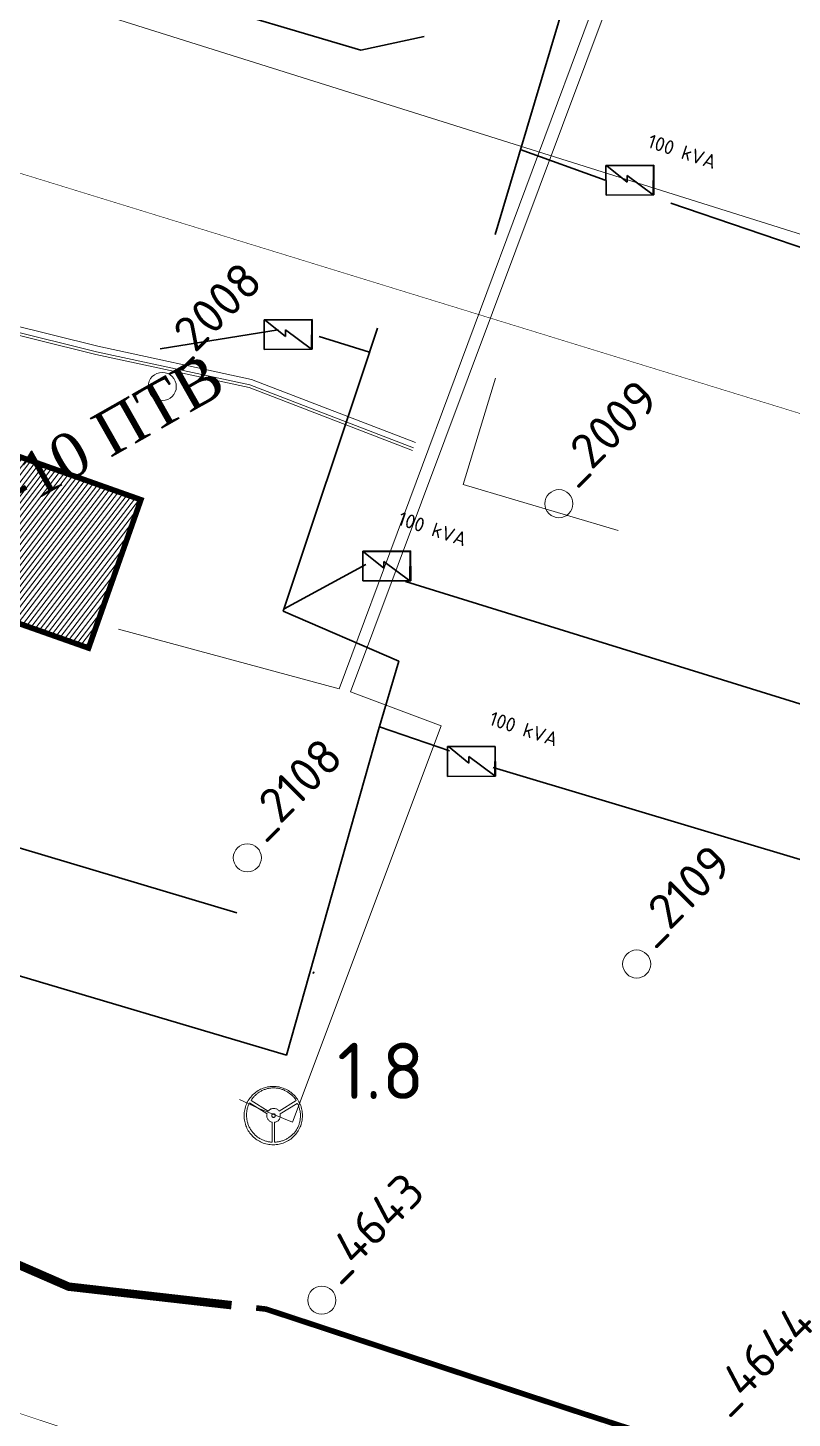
# Model space of a CAD drawing. Header units: millimetres. Extents: x 519 to 9564855, y -810 to 5021775.
# Drawn here: x 9533231.5 to 9533503.7, y 4998251.7 to 4998746.4 of the extents above; entities that cross this region are included whole.
import ezdxf

# ---------------------------------------------------------------- set-up
doc = ezdxf.new("R2010")
doc.units = ezdxf.units.MM
doc.header["$LTSCALE"] = 2
doc.header["$MEASUREMENT"] = 0
doc.linetypes.add('1', pattern=[0])
for name, color, linetype in [('COMPOUND', 3, 'Continuous'), ('OilColl&Flowlines', 3, 'Continuous'), ('OLD WELLS(dr.bfr2000)', 24, 'Continuous'), ('ROAD_GROUND', 9, 'Continuous'), ('ПЦ- сущ. площадка скв.', 250, '1'), ('Скважины на 2015 год', 7, 'Continuous')]:
    doc.layers.add(name, color=color, linetype=linetype)
for name, color, linetype, lineweight in [('PPLINE_GAS', 4, 'GAS_LINE', 30), ('SteamInjInfrastructure', 25, 'Continuous', 100), ('Электро', 1, 'Continuous', 30), ('Электроснаб', 1, 'Continuous', 18), ('Электроснабжене', 1, 'Continuous', 18)]:
    doc.layers.add(name, color=color, linetype=linetype, lineweight=lineweight)
doc.styles.add('92051501$0$STANDARD', font='simplex.shx')
doc.styles.add('Elect', font='isocpeur.ttf')
doc.styles.get("Standard").update_dxf_attribs({"font": 'isocpeur.ttf', "width": 0.5})
doc.linetypes.add('GAS_LINE', pattern='A,0.5,-0.2,["G",92051501$0$STANDARD,S=0.1,R=0,X=-0.1,Y=-0.05],-0.05', length=0.75)
doc.linetypes.add('STM_LINE', pattern='A,0.5,-0.2,["S",92051501$0$STANDARD,S=0.1,R=0,X=-0.1,Y=-0.05],-0.05', length=0.75)

msp = doc.modelspace()

# ---------------------------------------------------------------- hatches: boundary and pattern name
at = {"layer": 'Скважины на 2015 год', "linetype": 'ByBlock', "lineweight": 0, "ltscale": 5}
h = msp.add_hatch(dxfattribs=at)
h.set_pattern_fill('ANSI31', color=5, scale=12, angle=7.5725136, style=0)
h.set_pattern_definition([(52.572513574, (748832.385, -1214153.7633), (-1.19118473032, 0.9116353099), [])])
h.paths.add_polyline_path([(9533169.20086, 4998555.37106), (9533253.16916, 4998525.73519), (9533271.79408, 4998578.5058), (9533187.82578, 4998608.14167)])
h.paths.add_polyline_path([(9533190.65006, 4998543.0192), (9533295.87079, 4998602.72588), (9533279.01059, 4998632.43851), (9533173.78986, 4998572.73183)], flags=9)

# ---------------------------------------------------------------- linework, layer by layer
at = {"layer": 'COMPOUND', "lineweight": 0, "const_width": 2}
msp.add_lwpolyline([(9533253.16916, 4998525.73519), (9533169.20086, 4998555.37106), (9533187.837, 4998608.255), (9533271.79408, 4998578.5058), (9533253.16916, 4998525.73519)], dxfattribs=at)
at = {"layer": 'OilColl&Flowlines', "lineweight": 0}
msp.add_lwpolyline([(9533000, 4998832.27826), (9533840.537, 4998568.055)], dxfattribs=at)
at = {"layer": 'OilColl&Flowlines', "color": 3, "linetype": 'ByBlock', "lineweight": 0, "ltscale": 50, "const_width": 0.2}
msp.add_lwpolyline([(9534921.0381, 4998231.41384), (9534502.34928, 4998366.69014), (9534341.34645, 4998260.9497), (9533948.68227, 4998386.53842), (9533888.11678, 4998491.69253), (9533043.67068, 4998751.66233)], dxfattribs=at)
at = {"layer": 'OilColl&Flowlines', "linetype": 'ByBlock', "lineweight": -2, "ltscale": 50, "const_width": 0.2, "elevation": -37.26}
msp.add_lwpolyline([(9532806.3797, 4998394.6136), (9533134.23842, 4998284.62851), (9533371.36691, 4998206.16698), (9533566.41258, 4998141.62991), (9533806.28888, 4998062.25918), (9533967.57918, 4998008.89114), (9534122.8993, 4997957.564), (9534282.5, 4997902), (9534479.3647, 4997840.013)], dxfattribs=at)
at = {"layer": 'OLD WELLS(dr.bfr2000)', "lineweight": 0}
for centre in [(9533279.4, 4998618.8), (9533420.6, 4998577.1), (9533309.7, 4998451.1), (9533448.3, 4998413.3), (9533336.2, 4998293.7)]:
    msp.add_circle(centre, 5, dxfattribs=at)
at = {"layer": 'PPLINE_GAS', "lineweight": 0, "ltscale": 25}
for p, q in [((9533468.70028, 4998850.31301), (9533342.37895, 4998511.19299)), ((9533342.37895, 4998511.19299), (9533263.78211, 4998532.4572))]:
    msp.add_line(p, q, dxfattribs=at)
at = {"layer": 'ROAD_GROUND', "lineweight": 0, "flags": 128}
for points in [[(9532986.13701, 4998720.1674), (9532997.68014, 4998717.58064), (9533053.38424, 4998691.0583), (9533128.43836, 4998680.24771), (9533191.74582, 4998649.13461), (9533256.43887, 4998633.14473), (9533311.16572, 4998621.28019), (9533369.54818, 4998598.87563)], [(9532985.481, 4998717.24), (9532996.695, 4998714.727), (9533052.50576, 4998688.15387), (9533127.541, 4998677.346), (9533190.71246, 4998646.29975), (9533255.761, 4998630.222), (9533310.30547, 4998618.39699), (9533368.47334, 4998596.07478)], [(9532985.69967, 4998718.2158), (9532997.02338, 4998715.67822), (9533052.79859, 4998689.12202), (9533127.84012, 4998678.31324), (9533191.05691, 4998647.2447), (9533256.01512, 4998631.19014), (9533310.59222, 4998619.35806), (9533368.83162, 4998597.0084)]]:
    msp.add_lwpolyline(points, dxfattribs=at)
for points, const_width in [([(9533304.05964, 4998291.91978), (9533246.07518, 4998298.51277), (9533173.16163, 4998330.25875), (9533080.64552, 4998361.84571), (9533015.07649, 4998378.58482), (9533000, 4998385.31926)], 3), ([(9533305.63894, 4998293.24987), (9533246.46793, 4998299.97778), (9533173.70426, 4998331.6585), (9533081.07404, 4998363.28443), (9533015.57147, 4998380.00657), (9533000, 4998386.9621)], 0.001), ([(9533303.89017, 4998290.42938), (9533245.68243, 4998297.04777), (9533172.619, 4998328.859), (9533080.217, 4998360.407), (9533014.58152, 4998377.16308), (9533000, 4998383.67641)], 0.001), ([(9534063.66057, 4998071.5517), (9533990.2092, 4998099.23177), (9533873.16993, 4998130.77283), (9533643.179, 4998189.186), (9533548.64645, 4998213.09713), (9533427.734, 4998252.251), (9533316.004, 4998289.052), (9533311.59278, 4998289.55357)], 0.001), ([(9534064.18953, 4998072.95534), (9533990.66992, 4998100.66112), (9533873.52862, 4998132.22935), (9533643.54612, 4998190.64038), (9533549.06186, 4998214.53929), (9533428.19611, 4998253.67807), (9533316.32674, 4998290.52497), (9533312.83588, 4998290.92189)], 2), ([(9534064.71849, 4998074.35897), (9533991.13064, 4998102.09048), (9533873.90842, 4998133.68051), (9533643.91465, 4998192.09441), (9533549.47727, 4998215.98146), (9533428.66537, 4998255.10277), (9533316.64948, 4998291.99794), (9533313.00534, 4998292.41229)], 0.001)]:
    msp.add_lwpolyline(points, dxfattribs=dict(at, const_width=const_width))
at = {"layer": 'SteamInjInfrastructure', "color": 6, "linetype": 'STM_LINE', "lineweight": 0, "ltscale": 15}
for p, q in [((9533474.338, 4998851.76), (9533346.406, 4998510.168)), ((9533346.406, 4998510.168), (9533378.713, 4998498.1)), ((9533378.713, 4998498.1), (9533325.741, 4998357.076)), ((9533313.9624, 4998368.50293, 0), (9533314.40904, 4998368.73143, 0)), ((9533314.40904, 4998368.73143, 0), (9533314.87645, 4998368.93914, 0)), ((9533314.87645, 4998368.93914, 0), (9533315.34386, 4998369.12609, 0)), ((9533315.34386, 4998369.12609, 0), (9533315.83204, 4998369.29226, 0)), ((9533315.71056, 4998368.62454), (9533315.43012, 4998368.51029)), ((9533316.00139, 4998368.71802), (9533315.71056, 4998368.62454)), ((9533315.83204, 4998369.29226, 0), (9533316.32022, 4998369.42727, 0)), ((9533316.28183, 4998368.8115), (9533316.00139, 4998368.71802)), ((9533316.58305, 4998368.90498), (9533316.28183, 4998368.8115)), ((9533316.32022, 4998369.42727, 0), (9533316.82917, 4998369.55189, 0)), ((9533316.87388, 4998368.97769), (9533316.58305, 4998368.90498)), ((9533316.82917, 4998369.55189, 0), (9533317.33813, 4998369.63496, 0)), ((9533317.17509, 4998369.04001), (9533316.87388, 4998368.97769)), ((9533317.47631, 4998369.09194), (9533317.17509, 4998369.04001)), ((9533317.33813, 4998369.63496, 0), (9533317.85746, 4998369.70765, 0)), ((9533317.77752, 4998369.14388), (9533317.47631, 4998369.09194)), ((9533318.08912, 4998369.17504), (9533317.77752, 4998369.14388)), ((9533317.85746, 4998369.70765, 0), (9533318.38719, 4998369.74918, 0)), ((9533318.40072, 4998369.2062), (9533318.08912, 4998369.17504)), ((9533318.38719, 4998369.74918, 0), (9533318.9273, 4998369.75955, 0)), ((9533318.71232, 4998369.21658), (9533318.40072, 4998369.2062)), ((9533319.02393, 4998369.22697), (9533318.71232, 4998369.21658)), ((9533318.9273, 4998369.75955, 0), (9533319.45702, 4998369.74914, 0)), ((9533319.33553, 4998369.21658), (9533319.02393, 4998369.22697)), ((9533319.64713, 4998369.2062), (9533319.33553, 4998369.21658)), ((9533319.45702, 4998369.74914, 0), (9533319.97635, 4998369.70757, 0)), ((9533319.95873, 4998369.17504), (9533319.64713, 4998369.2062)), ((9533320.25994, 4998369.14388), (9533319.95873, 4998369.17504)), ((9533319.97635, 4998369.70757, 0), (9533320.49569, 4998369.63485, 0)), ((9533320.57155, 4998369.09194), (9533320.25994, 4998369.14388)), ((9533320.49569, 4998369.63485, 0), (9533321.00463, 4998369.55174, 0)), ((9533320.87276, 4998369.02962), (9533320.57155, 4998369.09194)), ((9533321.17397, 4998368.9673), (9533320.87276, 4998369.02962)), ((9533321.00463, 4998369.55174, 0), (9533321.50319, 4998369.42708, 0)), ((9533321.47519, 4998368.88421), (9533321.17397, 4998368.9673)), ((9533321.76602, 4998368.80112), (9533321.47519, 4998368.88421)), ((9533321.50319, 4998369.42708, 0), (9533321.99136, 4998369.29203, 0)), ((9533322.05685, 4998368.70764), (9533321.76602, 4998368.80112)), ((9533321.99136, 4998369.29203, 0), (9533322.47953, 4998369.12583, 0)), ((9533322.34767, 4998368.60377), (9533322.05685, 4998368.70764)), ((9533322.62811, 4998368.48951), (9533322.34767, 4998368.60377)), ((9533322.47953, 4998369.12583, 0), (9533322.94692, 4998368.93885, 0)), ((9533322.94692, 4998368.93885, 0), (9533323.40393, 4998368.7311, 0)), ((9533323.40393, 4998368.7311, 0), (9533323.85055, 4998368.50257, 0)), ((9533313.484, 4998362.01), (9533306.954, 4998365.079)), ((9533309.35052, 4998363.41362, 0), (9533309.55827, 4998363.87062, 0)), ((9533309.55827, 4998363.87062, 0), (9533309.78679, 4998364.31724, 0)), ((9533309.78679, 4998364.31724, 0), (9533310.03609, 4998364.75348, 0)), ((9533310.03609, 4998364.75348, 0), (9533310.30616, 4998365.17932, 0)), ((9533310.35804, 4998363.67325, 0), (9533310.23339, 4998363.42397, 0)), ((9533310.30616, 4998365.17932, 0), (9533310.597, 4998365.58439, 0)), ((9533310.49307, 4998363.92252, 0), (9533310.35804, 4998363.67325, 0)), ((9533316.6938, 4998360.02728, 0), (9533310.49307, 4998363.92252, 0)), ((9533310.597, 4998365.58439, 0), (9533310.89823, 4998365.97908, 0)), ((9533310.89823, 4998365.97908, 0), (9533311.23062, 4998366.35299, 0)), ((9533311.18196, 4998365.00997), (9533311.02616, 4998364.76069)), ((9533311.02616, 4998364.76069), (9533317.11277, 4998360.94876)), ((9533311.33776, 4998365.24886), (9533311.18196, 4998365.00997)), ((9533311.23062, 4998366.35299, 0), (9533311.57339, 4998366.71651, 0)), ((9533311.51433, 4998365.47737), (9533311.33776, 4998365.24886)), ((9533311.69091, 4998365.70588), (9533311.51433, 4998365.47737)), ((9533311.57339, 4998366.71651, 0), (9533311.93694, 4998367.05926, 0)), ((9533311.87787, 4998365.93438), (9533311.69091, 4998365.70588)), ((9533312.06483, 4998366.1525), (9533311.87787, 4998365.93438)), ((9533311.93694, 4998367.05926, 0), (9533312.31088, 4998367.38123, 0)), ((9533312.26218, 4998366.36024), (9533312.06483, 4998366.1525)), ((9533312.46991, 4998366.56797), (9533312.26218, 4998366.36024)), ((9533312.31088, 4998367.38123, 0), (9533312.70558, 4998367.69282, 0)), ((9533312.68803, 4998366.77571), (9533312.46991, 4998366.56797)), ((9533312.90615, 4998366.96267), (9533312.68803, 4998366.77571)), ((9533312.70558, 4998367.69282, 0), (9533313.11067, 4998367.98363, 0)), ((9533313.13466, 4998367.14963), (9533312.90615, 4998366.96267)), ((9533313.11067, 4998367.98363, 0), (9533313.52615, 4998368.25367, 0)), ((9533313.36317, 4998367.33659), (9533313.13466, 4998367.14963)), ((9533313.60206, 4998367.50278), (9533313.36317, 4998367.33659)), ((9533313.52615, 4998368.25367, 0), (9533313.9624, 4998368.50293, 0)), ((9533313.85134, 4998367.66896), (9533313.60206, 4998367.50278)), ((9533314.10062, 4998367.83515), (9533313.85134, 4998367.66896)), ((9533314.36029, 4998367.98057), (9533314.10062, 4998367.83515)), ((9533314.61996, 4998368.12598), (9533314.36029, 4998367.98057)), ((9533314.89001, 4998368.26101), (9533314.61996, 4998368.12598)), ((9533315.16007, 4998368.38565), (9533314.89001, 4998368.26101)), ((9533315.43012, 4998368.51029), (9533315.16007, 4998368.38565)), ((9533321.00779, 4998360.94876), (9533327.0944, 4998364.76069)), ((9533327.48573, 4998363.71417, 0), (9533321.31588, 4998360.02711, 0)), ((9533322.90856, 4998368.36487), (9533322.62811, 4998368.48951)), ((9533323.189, 4998368.24023), (9533322.90856, 4998368.36487)), ((9533323.45905, 4998368.09482), (9533323.189, 4998368.24023)), ((9533323.72911, 4998367.94941), (9533323.45905, 4998368.09482)), ((9533323.98877, 4998367.80399), (9533323.72911, 4998367.94941)), ((9533323.85055, 4998368.50257, 0), (9533324.28678, 4998368.25328, 0)), ((9533324.24844, 4998367.6378), (9533323.98877, 4998367.80399)), ((9533324.49772, 4998367.47162), (9533324.24844, 4998367.6378)), ((9533324.28678, 4998368.25328, 0), (9533324.71263, 4998367.98321, 0)), ((9533324.73662, 4998367.29504), (9533324.49772, 4998367.47162)), ((9533324.71263, 4998367.98321, 0), (9533325.1177, 4998367.69236, 0)), ((9533324.97551, 4998367.11847), (9533324.73662, 4998367.29504)), ((9533325.21441, 4998366.93151), (9533324.97551, 4998367.11847)), ((9533325.1177, 4998367.69236, 0), (9533325.51238, 4998367.38075, 0)), ((9533325.43253, 4998366.73416), (9533325.21441, 4998366.93151)), ((9533325.65065, 4998366.53681), (9533325.43253, 4998366.73416)), ((9533325.51238, 4998367.38075, 0), (9533325.88629, 4998367.05875, 0)), ((9533325.85838, 4998366.32908), (9533325.65065, 4998366.53681)), ((9533326.06612, 4998366.12134), (9533325.85838, 4998366.32908)), ((9533325.88629, 4998367.05875, 0), (9533326.24982, 4998366.71597, 0)), ((9533326.25308, 4998365.90322), (9533326.06612, 4998366.12134)), ((9533326.24982, 4998366.71597, 0), (9533326.59256, 4998366.35242, 0)), ((9533326.44004, 4998365.6851), (9533326.25308, 4998365.90322)), ((9533326.61661, 4998365.45659), (9533326.44004, 4998365.6851)), ((9533326.59256, 4998366.35242, 0), (9533326.92493, 4998365.97849, 0)), ((9533326.7828, 4998365.22809), (9533326.61661, 4998365.45659)), ((9533326.94899, 4998364.99958), (9533326.7828, 4998365.22809)), ((9533326.92493, 4998365.97849, 0), (9533327.23651, 4998365.58378, 0)), ((9533327.0944, 4998364.76069), (9533326.94899, 4998364.99958)), ((9533327.23651, 4998365.58378, 0), (9533327.52733, 4998365.17869, 0)), ((9533327.62074, 4998363.46488, 0), (9533327.48573, 4998363.71417, 0)), ((9533327.52733, 4998365.17869, 0), (9533327.79736, 4998364.75283, 0)), ((9533327.79736, 4998364.75283, 0), (9533328.04663, 4998364.31658, 0)), ((9533328.04663, 4998364.31658, 0), (9533328.27512, 4998363.86994, 0)), ((9533328.27512, 4998363.86994, 0), (9533328.49323, 4998363.41292, 0)), ((9533308.54021, 4998359.37321, 0), (9533308.55061, 4998359.90294, 0)), ((9533308.55057, 4998358.83311, 0), (9533308.54021, 4998359.37321, 0)), ((9533308.5921, 4998358.30338, 0), (9533308.55057, 4998358.83311, 0)), ((9533308.55061, 4998359.90294, 0), (9533308.59218, 4998360.43266, 0)), ((9533308.59218, 4998360.43266, 0), (9533308.65452, 4998360.95199, 0)), ((9533308.65452, 4998360.95199, 0), (9533308.74802, 4998361.46094, 0)), ((9533308.74802, 4998361.46094, 0), (9533308.86229, 4998361.95949, 0)), ((9533308.86229, 4998361.95949, 0), (9533309.00772, 4998362.45805, 0)), ((9533309.00772, 4998362.45805, 0), (9533309.16354, 4998362.93583, 0)), ((9533309.16354, 4998362.93583, 0), (9533309.35052, 4998363.41362, 0)), ((9533309.40232, 4998359.73672, 0), (9533309.40231, 4998359.4355, 0)), ((9533309.40231, 4998359.4355, 0), (9533309.41268, 4998359.13429, 0)), ((9533309.41271, 4998360.03793, 0), (9533309.40232, 4998359.73672, 0)), ((9533309.41268, 4998359.13429, 0), (9533309.43344, 4998358.83307, 0)), ((9533309.4335, 4998360.33915, 0), (9533309.41271, 4998360.03793, 0)), ((9533309.43344, 4998358.83307, 0), (9533309.45421, 4998358.52147, 0)), ((9533309.46467, 4998360.64036, 0), (9533309.4335, 4998360.33915, 0)), ((9533309.49584, 4998360.93119, 0), (9533309.46467, 4998360.64036, 0)), ((9533309.54779, 4998361.22201, 0), (9533309.49584, 4998360.93119, 0)), ((9533309.59973, 4998361.51284, 0), (9533309.54779, 4998361.22201, 0)), ((9533309.66206, 4998361.79328, 0), (9533309.59973, 4998361.51284, 0)), ((9533309.73478, 4998362.0841, 0), (9533309.66206, 4998361.79328, 0)), ((9533309.81788, 4998362.35415, 0), (9533309.73478, 4998362.0841, 0)), ((9533309.91137, 4998362.63459, 0), (9533309.81788, 4998362.35415, 0)), ((9533310.01525, 4998362.90464, 0), (9533309.91137, 4998362.63459, 0)), ((9533310.11913, 4998363.16431, 0), (9533310.01525, 4998362.90464, 0)), ((9533310.23339, 4998363.42397, 0), (9533310.11913, 4998363.16431, 0)), ((9533325.741, 4998357.076), (9533313.484, 4998362.01)), ((9533316.56913, 4998359.26905, 0), (9533316.57953, 4998359.51834, 0)), ((9533316.58989, 4998359.01977, 0), (9533316.56913, 4998359.26905, 0)), ((9533316.57953, 4998359.51834, 0), (9533316.62108, 4998359.76761, 0)), ((9533316.64182, 4998358.78088, 0), (9533316.58989, 4998359.01977, 0)), ((9533316.62108, 4998359.76761, 0), (9533316.6938, 4998360.02728, 0)), ((9533316.71452, 4998358.55237, 0), (9533316.64182, 4998358.78088, 0)), ((9533317.11277, 4998360.94876), (9533317.32051, 4998361.19804)), ((9533317.32051, 4998361.19804), (9533317.5594, 4998361.41616)), ((9533317.5594, 4998361.41616), (9533317.81907, 4998361.59274)), ((9533317.81907, 4998361.59274), (9533318.07873, 4998361.72777)), ((9533318.07873, 4998361.72777), (9533318.35918, 4998361.82125)), ((9533318.35918, 4998361.82125), (9533318.65, 4998361.89395)), ((9533318.65, 4998361.89395), (9533318.94083, 4998361.92511)), ((9533318.94083, 4998361.92511), (9533319.23166, 4998361.92511)), ((9533319.23166, 4998361.92511), (9533319.5121, 4998361.89395)), ((9533319.5121, 4998361.89395), (9533319.79254, 4998361.83163)), ((9533319.79254, 4998361.83163), (9533320.05221, 4998361.74854)), ((9533320.05221, 4998361.74854), (9533320.2911, 4998361.63429)), ((9533320.2911, 4998361.63429), (9533320.51961, 4998361.49926)), ((9533320.51961, 4998361.49926), (9533320.70657, 4998361.33307)), ((9533320.70657, 4998361.33307), (9533320.87276, 4998361.1565)), ((9533320.87276, 4998361.1565), (9533321.00779, 4998360.94876)), ((9533321.347, 4998358.72877, 0), (9533321.28467, 4998358.48988, 0)), ((9533321.31588, 4998360.02711, 0), (9533321.3782, 4998359.75705, 0)), ((9533321.38855, 4998358.97805, 0), (9533321.347, 4998358.72877, 0)), ((9533321.3782, 4998359.75705, 0), (9533321.40935, 4998359.487, 0)), ((9533321.40934, 4998359.22733, 0), (9533321.38855, 4998358.97805, 0)), ((9533321.40935, 4998359.487, 0), (9533321.40934, 4998359.22733, 0)), ((9533327.74537, 4998363.20521, 0), (9533327.62074, 4998363.46488, 0)), ((9533327.85962, 4998362.93515, 0), (9533327.74537, 4998363.20521, 0)), ((9533327.97386, 4998362.67548, 0), (9533327.85962, 4998362.93515, 0)), ((9533328.06733, 4998362.40542, 0), (9533327.97386, 4998362.67548, 0)), ((9533328.1608, 4998362.12498, 0), (9533328.06733, 4998362.40542, 0)), ((9533328.24389, 4998361.84453, 0), (9533328.1608, 4998362.12498, 0)), ((9533328.31658, 4998361.56409, 0), (9533328.24389, 4998361.84453, 0)), ((9533328.38928, 4998361.28364, 0), (9533328.31658, 4998361.56409, 0)), ((9533328.4412, 4998360.99281, 0), (9533328.38928, 4998361.28364, 0)), ((9533328.49313, 4998360.71237, 0), (9533328.4412, 4998360.99281, 0)), ((9533328.52428, 4998360.42154, 0), (9533328.49313, 4998360.71237, 0)), ((9533328.49323, 4998363.41292, 0), (9533328.68017, 4998362.93512, 0)), ((9533328.55543, 4998360.12033, 0), (9533328.52428, 4998360.42154, 0)), ((9533328.57619, 4998359.8295, 0), (9533328.55543, 4998360.12033, 0)), ((9533328.57614, 4998358.64541, 0), (9533328.58654, 4998358.93624, 0)), ((9533328.59695, 4998359.53867, 0), (9533328.57619, 4998359.8295, 0)), ((9533328.58654, 4998358.93624, 0), (9533328.59694, 4998359.23745, 0)), ((9533328.59694, 4998359.23745, 0), (9533328.59695, 4998359.53867, 0)), ((9533328.68017, 4998362.93512, 0), (9533328.84634, 4998362.45733, 0)), ((9533328.84634, 4998362.45733, 0), (9533328.98135, 4998361.95876, 0)), ((9533328.98135, 4998361.95876, 0), (9533329.09558, 4998361.46019, 0)), ((9533329.09558, 4998361.46019, 0), (9533329.18904, 4998360.95124, 0)), ((9533329.18904, 4998360.95124, 0), (9533329.26173, 4998360.4319, 0)), ((9533329.30322, 4998358.83235, 0), (9533329.26165, 4998358.30263, 0)), ((9533329.26173, 4998360.4319, 0), (9533329.30326, 4998359.90218, 0)), ((9533329.31363, 4998359.37246, 0), (9533329.30322, 4998358.83235, 0)), ((9533329.30326, 4998359.90218, 0), (9533329.31363, 4998359.37246, 0)), ((9533308.6544, 4998357.78404, 0), (9533308.5921, 4998358.30338, 0)), ((9533308.74786, 4998357.27509, 0), (9533308.6544, 4998357.78404, 0)), ((9533308.8621, 4998356.77652, 0), (9533308.74786, 4998357.27509, 0)), ((9533309.0075, 4998356.27796, 0), (9533308.8621, 4998356.77652, 0)), ((9533309.16328, 4998355.78978, 0), (9533309.0075, 4998356.27796, 0)), ((9533309.35022, 4998355.32237, 0), (9533309.16328, 4998355.78978, 0)), ((9533309.55794, 4998354.86534, 0), (9533309.35022, 4998355.32237, 0)), ((9533309.45421, 4998358.52147, 0), (9533309.49574, 4998358.22025, 0)), ((9533309.49574, 4998358.22025, 0), (9533309.53728, 4998357.91904, 0)), ((9533309.53728, 4998357.91904, 0), (9533309.59959, 4998357.61782, 0)), ((9533309.78643, 4998354.41871, 0), (9533309.55794, 4998354.86534, 0)), ((9533309.59959, 4998357.61782, 0), (9533309.6619, 4998357.3166, 0)), ((9533309.6619, 4998357.3166, 0), (9533309.73459, 4998357.01539, 0)), ((9533309.73459, 4998357.01539, 0), (9533309.81767, 4998356.71417, 0)), ((9533310.0357, 4998353.98246, 0), (9533309.78643, 4998354.41871, 0)), ((9533309.81767, 4998356.71417, 0), (9533309.91115, 4998356.42334, 0)), ((9533309.91115, 4998356.42334, 0), (9533310.015, 4998356.13251, 0)), ((9533310.015, 4998356.13251, 0), (9533310.12924, 4998355.84167, 0)), ((9533310.30574, 4998353.55659, 0), (9533310.0357, 4998353.98246, 0)), ((9533310.12924, 4998355.84167, 0), (9533310.25387, 4998355.55084, 0)), ((9533310.25387, 4998355.55084, 0), (9533310.38889, 4998355.2704, 0)), ((9533310.38889, 4998355.2704, 0), (9533310.53429, 4998354.98995, 0)), ((9533310.53429, 4998354.98995, 0), (9533310.69009, 4998354.7095, 0)), ((9533310.69009, 4998354.7095, 0), (9533310.84588, 4998354.43944, 0)), ((9533310.84588, 4998354.43944, 0), (9533311.02244, 4998354.17977, 0)), ((9533311.02244, 4998354.17977, 0), (9533311.18862, 4998353.92009, 0)), ((9533311.18862, 4998353.92009, 0), (9533311.37557, 4998353.67081, 0)), ((9533316.81838, 4998358.33424, 0), (9533316.71452, 4998358.55237, 0)), ((9533316.94301, 4998358.1265, 0), (9533316.81838, 4998358.33424, 0)), ((9533317.07803, 4998357.92915, 0), (9533316.94301, 4998358.1265, 0)), ((9533317.24421, 4998357.74218, 0), (9533317.07803, 4998357.92915, 0)), ((9533317.42078, 4998357.57599, 0), (9533317.24421, 4998357.74218, 0)), ((9533317.61812, 4998357.42018, 0), (9533317.42078, 4998357.57599, 0)), ((9533317.82585, 4998357.28515, 0), (9533317.61812, 4998357.42018, 0)), ((9533318.05435, 4998357.1605, 0), (9533317.82585, 4998357.28515, 0)), ((9533318.28286, 4998357.06701, 0), (9533318.05435, 4998357.1605, 0)), ((9533318.52175, 4998356.98391, 0), (9533318.28286, 4998357.06701, 0)), ((9533318.52149, 4998349.92094, 0), (9533318.52175, 4998356.98391, 0)), ((9533319.41501, 4998356.98387, 0), (9533319.41475, 4998349.92091, 0)), ((9533319.69545, 4998357.04618, 0), (9533319.41501, 4998356.98387, 0)), ((9533319.95512, 4998357.13965, 0), (9533319.69545, 4998357.04618, 0)), ((9533320.19402, 4998357.24351, 0), (9533319.95512, 4998357.13965, 0)), ((9533320.41214, 4998357.36815, 0), (9533320.19402, 4998357.24351, 0)), ((9533320.6095, 4998357.52394, 0), (9533320.41214, 4998357.36815, 0)), ((9533320.78608, 4998357.67973, 0), (9533320.6095, 4998357.52394, 0)), ((9533320.95227, 4998357.86669, 0), (9533320.78608, 4998357.67973, 0)), ((9533321.08731, 4998358.06403, 0), (9533320.95227, 4998357.86669, 0)), ((9533321.19118, 4998358.27176, 0), (9533321.08731, 4998358.06403, 0)), ((9533321.28467, 4998358.48988, 0), (9533321.19118, 4998358.27176, 0)), ((9533326.62326, 4998353.52484, 0), (9533326.81023, 4998353.76372, 0)), ((9533326.81023, 4998353.76372, 0), (9533326.9972, 4998354.013, 0)), ((9533326.9972, 4998354.013, 0), (9533327.16339, 4998354.27266, 0)), ((9533327.16339, 4998354.27266, 0), (9533327.32959, 4998354.54271, 0)), ((9533327.32959, 4998354.54271, 0), (9533327.4854, 4998354.82314, 0)), ((9533327.4854, 4998354.82314, 0), (9533327.63083, 4998355.10358, 0)), ((9533327.79697, 4998353.98181, 0), (9533327.5269, 4998353.55596, 0)), ((9533327.63083, 4998355.10358, 0), (9533327.76586, 4998355.3944, 0)), ((9533327.76586, 4998355.3944, 0), (9533327.89051, 4998355.67484, 0)), ((9533328.04627, 4998354.41804, 0), (9533327.79697, 4998353.98181, 0)), ((9533327.89051, 4998355.67484, 0), (9533327.99439, 4998355.96566, 0)), ((9533327.99439, 4998355.96566, 0), (9533328.09827, 4998356.26687, 0)), ((9533328.27479, 4998354.86466, 0), (9533328.04627, 4998354.41804, 0)), ((9533328.09827, 4998356.26687, 0), (9533328.19176, 4998356.5577, 0)), ((9533328.19176, 4998356.5577, 0), (9533328.27486, 4998356.84852, 0)), ((9533328.49293, 4998355.32167, 0), (9533328.27479, 4998354.86466, 0)), ((9533328.27486, 4998356.84852, 0), (9533328.34758, 4998357.14974, 0)), ((9533328.34758, 4998357.14974, 0), (9533328.4203, 4998357.45095, 0)), ((9533328.4203, 4998357.45095, 0), (9533328.47224, 4998357.74177, 0)), ((9533328.47224, 4998357.74177, 0), (9533328.5138, 4998358.04299, 0)), ((9533328.67991, 4998355.78906, 0), (9533328.49293, 4998355.32167, 0)), ((9533328.5138, 4998358.04299, 0), (9533328.54497, 4998358.3442, 0)), ((9533328.54497, 4998358.3442, 0), (9533328.57614, 4998358.64541, 0)), ((9533328.84611, 4998356.27723, 0), (9533328.67991, 4998355.78906, 0)), ((9533328.98116, 4998356.77579, 0), (9533328.84611, 4998356.27723, 0)), ((9533329.09543, 4998357.27435, 0), (9533328.98116, 4998356.77579, 0)), ((9533329.18893, 4998357.78329, 0), (9533329.09543, 4998357.27435, 0)), ((9533329.26165, 4998358.30263, 0), (9533329.18893, 4998357.78329, 0)), ((9533310.59655, 4998353.1515, 0), (9533310.30574, 4998353.55659, 0)), ((9533310.89775, 4998352.75679, 0), (9533310.59655, 4998353.1515, 0)), ((9533311.23011, 4998352.38286, 0), (9533310.89775, 4998352.75679, 0)), ((9533311.57286, 4998352.01931, 0), (9533311.23011, 4998352.38286, 0)), ((9533311.37557, 4998353.67081, 0), (9533311.57291, 4998353.4319, 0)), ((9533311.93638, 4998351.67654, 0), (9533311.57286, 4998352.01931, 0)), ((9533311.57291, 4998353.4319, 0), (9533311.77025, 4998353.193, 0)), ((9533311.77025, 4998353.193, 0), (9533311.96759, 4998352.96449, 0)), ((9533312.31029, 4998351.35454, 0), (9533311.93638, 4998351.67654, 0)), ((9533311.96759, 4998352.96449, 0), (9533312.1857, 4998352.74636, 0)), ((9533312.1857, 4998352.74636, 0), (9533312.39343, 4998352.53862, 0)), ((9533312.70497, 4998351.04292, 0), (9533312.31029, 4998351.35454, 0)), ((9533312.39343, 4998352.53862, 0), (9533312.62193, 4998352.33088, 0)), ((9533312.62193, 4998352.33088, 0), (9533312.85043, 4998352.13352, 0)), ((9533313.11004, 4998350.75208, 0), (9533312.70497, 4998351.04292, 0)), ((9533312.85043, 4998352.13352, 0), (9533313.08931, 4998351.94655, 0)), ((9533313.08931, 4998351.94655, 0), (9533313.3282, 4998351.75958, 0)), ((9533313.5255, 4998350.48201, 0), (9533313.11004, 4998350.75208, 0)), ((9533313.3282, 4998351.75958, 0), (9533313.56709, 4998351.59338, 0)), ((9533313.96174, 4998350.23271, 0), (9533313.5255, 4998350.48201, 0)), ((9533313.56709, 4998351.59338, 0), (9533313.81637, 4998351.42719, 0)), ((9533313.81637, 4998351.42719, 0), (9533314.07603, 4998351.27138, 0)), ((9533314.40836, 4998350.00419, 0), (9533313.96174, 4998350.23271, 0)), ((9533314.07603, 4998351.27138, 0), (9533314.3253, 4998351.11557, 0)), ((9533314.3253, 4998351.11557, 0), (9533314.59535, 4998350.98053, 0)), ((9533314.87575, 4998349.79644, 0), (9533314.40836, 4998350.00419, 0)), ((9533314.59535, 4998350.98053, 0), (9533314.85502, 4998350.84549, 0)), ((9533314.85502, 4998350.84549, 0), (9533315.12507, 4998350.72084, 0)), ((9533315.34315, 4998349.60946, 0), (9533314.87575, 4998349.79644, 0)), ((9533315.12507, 4998350.72084, 0), (9533315.39512, 4998350.60658, 0)), ((9533315.83132, 4998349.45364, 0), (9533315.34315, 4998349.60946, 0)), ((9533315.39512, 4998350.60658, 0), (9533315.67555, 4998350.5027, 0)), ((9533315.67555, 4998350.5027, 0), (9533315.9456, 4998350.39883, 0)), ((9533316.31949, 4998349.30821, 0), (9533315.83132, 4998349.45364, 0)), ((9533315.9456, 4998350.39883, 0), (9533316.22604, 4998350.31572, 0)), ((9533316.22604, 4998350.31572, 0), (9533316.51687, 4998350.23262, 0)), ((9533316.82843, 4998349.19393, 0), (9533316.31949, 4998349.30821, 0)), ((9533316.51687, 4998350.23262, 0), (9533316.79731, 4998350.1599, 0)), ((9533316.79731, 4998350.1599, 0), (9533317.07774, 4998350.09757, 0)), ((9533317.33738, 4998349.10044, 0), (9533316.82843, 4998349.19393, 0)), ((9533317.07774, 4998350.09757, 0), (9533317.36857, 4998350.04563, 0)), ((9533317.85671, 4998349.0381, 0), (9533317.33738, 4998349.10044, 0)), ((9533317.36857, 4998350.04563, 0), (9533317.6594, 4998349.99368, 0)), ((9533317.6594, 4998349.99368, 0), (9533317.93984, 4998349.96251, 0)), ((9533318.38643, 4998348.99653, 0), (9533317.85671, 4998349.0381, 0)), ((9533317.93984, 4998349.96251, 0), (9533318.23066, 4998349.94173, 0)), ((9533318.23066, 4998349.94173, 0), (9533318.52149, 4998349.92094, 0)), ((9533318.92654, 4998348.98612, 0), (9533318.38643, 4998348.99653, 0)), ((9533319.45626, 4998348.99649, 0), (9533318.92654, 4998348.98612, 0)), ((9533319.41475, 4998349.92091, 0), (9533319.69519, 4998349.93129, 0)), ((9533319.9756, 4998349.03802, 0), (9533319.45626, 4998348.99649, 0)), ((9533319.69519, 4998349.93129, 0), (9533319.97563, 4998349.95205, 0)), ((9533320.49494, 4998349.10032, 0), (9533319.9756, 4998349.03802, 0)), ((9533319.97563, 4998349.95205, 0), (9533320.25607, 4998349.9832, 0)), ((9533320.25607, 4998349.9832, 0), (9533320.53652, 4998350.02474, 0)), ((9533321.00389, 4998349.19378, 0), (9533320.49494, 4998349.10032, 0)), ((9533320.53652, 4998350.02474, 0), (9533320.81696, 4998350.07666, 0)), ((9533320.81696, 4998350.07666, 0), (9533321.0974, 4998350.12858, 0)), ((9533321.50245, 4998349.30802, 0), (9533321.00389, 4998349.19378, 0)), ((9533321.0974, 4998350.12858, 0), (9533321.37785, 4998350.20128, 0)), ((9533321.37785, 4998350.20128, 0), (9533321.65829, 4998350.27398, 0)), ((9533321.99063, 4998349.45341, 0), (9533321.50245, 4998349.30802, 0)), ((9533321.65829, 4998350.27398, 0), (9533321.93873, 4998350.35706, 0)), ((9533321.93873, 4998350.35706, 0), (9533322.21918, 4998350.45053, 0)), ((9533322.47882, 4998349.6092, 0), (9533321.99063, 4998349.45341, 0)), ((9533322.21918, 4998350.45053, 0), (9533322.49962, 4998350.55439, 0)), ((9533322.94622, 4998349.79614, 0), (9533322.47882, 4998349.6092, 0)), ((9533322.49962, 4998350.55439, 0), (9533322.76968, 4998350.65824, 0)), ((9533322.76968, 4998350.65824, 0), (9533323.03974, 4998350.78288, 0)), ((9533323.40325, 4998350.00386, 0), (9533322.94622, 4998349.79614, 0)), ((9533323.03974, 4998350.78288, 0), (9533323.3098, 4998350.90751, 0)), ((9533323.3098, 4998350.90751, 0), (9533323.57986, 4998351.04252, 0)), ((9533323.84988, 4998350.23235, 0), (9533323.40325, 4998350.00386, 0)), ((9533323.57986, 4998351.04252, 0), (9533323.83953, 4998351.18793, 0)), ((9533323.83953, 4998351.18793, 0), (9533324.09921, 4998351.33333, 0)), ((9533324.28614, 4998350.48161, 0), (9533323.84988, 4998350.23235, 0)), ((9533324.09921, 4998351.33333, 0), (9533324.35888, 4998351.49951, 0)), ((9533324.712, 4998350.75165, 0), (9533324.28614, 4998350.48161, 0)), ((9533324.35888, 4998351.49951, 0), (9533324.60817, 4998351.66569, 0)), ((9533324.60817, 4998351.66569, 0), (9533324.85745, 4998351.84225, 0)), ((9533325.11709, 4998351.04247, 0), (9533324.712, 4998350.75165, 0)), ((9533324.85745, 4998351.84225, 0), (9533325.09635, 4998352.01882, 0)), ((9533325.09635, 4998352.01882, 0), (9533325.33526, 4998352.21616, 0)), ((9533325.5118, 4998351.35405, 0), (9533325.11709, 4998351.04247, 0)), ((9533325.33526, 4998352.21616, 0), (9533325.56377, 4998352.4135, 0)), ((9533325.88573, 4998351.67603, 0), (9533325.5118, 4998351.35405, 0)), ((9533325.56377, 4998352.4135, 0), (9533325.79229, 4998352.62122, 0)), ((9533325.79229, 4998352.62122, 0), (9533326.01042, 4998352.82895, 0)), ((9533326.24928, 4998352.01878, 0), (9533325.88573, 4998351.67603, 0)), ((9533326.01042, 4998352.82895, 0), (9533326.21816, 4998353.05745, 0)), ((9533326.21816, 4998353.05745, 0), (9533326.4259, 4998353.28595, 0)), ((9533326.59205, 4998352.3823, 0), (9533326.24928, 4998352.01878, 0)), ((9533326.4259, 4998353.28595, 0), (9533326.62326, 4998353.52484, 0)), ((9533326.92444, 4998352.75621, 0), (9533326.59205, 4998352.3823, 0)), ((9533327.23606, 4998353.15089, 0), (9533326.92444, 4998352.75621, 0)), ((9533327.5269, 4998353.55596, 0), (9533327.23606, 4998353.15089, 0))]:
    msp.add_line(p, q, dxfattribs=at)
at = {"layer": 'SteamInjInfrastructure', "lineweight": 0, "elevation": 0}
msp.add_lwpolyline([(9533319.01003, 4998360.02719), (9533319.01003, 4998360.02719), (9533318.87501, 4998360.01681), (9533318.75037, 4998359.97527), (9533318.6465, 4998359.91295), (9533318.54263, 4998359.84025), (9533318.46992, 4998359.73639), (9533318.40759, 4998359.63252), (9533318.36604, 4998359.50788), (9533318.35565, 4998359.37286), (9533318.35565, 4998359.37286), (9533318.36603, 4998359.23783), (9533318.40757, 4998359.12357), (9533318.46989, 4998359.00932), (9533318.54259, 4998358.91583), (9533318.64646, 4998358.83274), (9533318.75032, 4998358.7808), (9533318.87496, 4998358.73925), (9533319.00999, 4998358.72886), (9533319.00999, 4998358.72886), (9533319.14501, 4998358.73924), (9533319.25927, 4998358.78078), (9533319.37353, 4998358.83271), (9533319.46701, 4998358.9158), (9533319.55011, 4998359.00928), (9533319.60204, 4998359.12353), (9533319.6436, 4998359.23778), (9533319.65399, 4998359.37281), (9533319.65399, 4998359.37281), (9533319.6436, 4998359.50784), (9533319.60206, 4998359.63248), (9533319.55013, 4998359.73635), (9533319.46704, 4998359.84022), (9533319.37357, 4998359.91293), (9533319.25931, 4998359.97525), (9533319.14506, 4998360.0168), (9533319.01003, 4998360.02719)], dxfattribs=at)
at = {"layer": 'ПЦ- сущ. площадка скв.', "linetype": 'ByBlock', "lineweight": 0, "ltscale": 2}
for p, q in [((9533398.08979, 4998621.80145, -25.4443), (9533386.46441, 4998583.89518, -25.4443)), ((9533386.46441, 4998583.89518, -25.4443), (9533441.72077, 4998567.57154, -25.4443))]:
    msp.add_line(p, q, dxfattribs=at)
at = {"layer": 'Электро'}
for p, q in [((9533350.06957, 4998738.49298, 0), (9533011.59797, 4998838.77355, 0)), ((9533444.36957, 4998828.89298, -0.00006), (9533397.96957, 4998672.89298, -0.00006)), ((9533372.66957, 4998743.29298, 0), (9533350.06957, 4998738.49298, 0)), ((9533437.11581, 4998692.24519, 0), (9533406.86133, 4998703.16225, 0)), ((9533437.32185, 4998697.42976, 0), (9533454.37028, 4998697.5341, 0)), ((9533437.38655, 4998686.85741, 0), (9533437.32185, 4998697.42976, 0)), ((9533454.27303, 4998697.43565, 0), (9533437.67743, 4998697.33409, 0)), ((9533437.67743, 4998697.33409, 0), (9533444.88921, 4998691.50685, 0)), ((9533454.19934, 4998686.99319, 0), (9533454.27303, 4998697.43565, 0)), ((9533454.37028, 4998697.5341, 0), (9533454.43499, 4998686.96175, 0)), ((9533444.88921, 4998691.50685, 0), (9533444.87467, 4998693.88209, 0)), ((9533444.87467, 4998693.88209, 0), (9533454.19934, 4998686.99319, 0)), ((9533454.43499, 4998686.96175, 0), (9533437.38655, 4998686.85741, 0)), ((9533460.46252, 4998684.07684, 0), (9533787.80322, 4998572.57387, 0)), ((9533315.66308, 4998642.5221, 0), (9533332.71151, 4998642.62643, 0)), ((9533315.72778, 4998631.94975, 0), (9533315.66308, 4998642.5221, 0)), ((9533332.61425, 4998642.52798, 0), (9533316.01865, 4998642.42642, 0)), ((9533316.01865, 4998642.42642, 0), (9533323.23043, 4998636.59919, 0)), ((9533332.54056, 4998632.08552, 0), (9533332.61425, 4998642.52798, 0)), ((9533332.71151, 4998642.62643, 0), (9533332.77621, 4998632.05408, 0)), ((9533320.69613, 4998638.97067, 0), (9533278.66957, 4998632.19298, 0)), ((9533323.23043, 4998636.59919, 0), (9533323.2159, 4998638.97442, 0)), ((9533323.2159, 4998638.97442, 0), (9533332.54056, 4998632.08552, 0)), ((9533335.288, 4998636.63157, 0), (9533353.18656, 4998631.0719, 0)), ((9533353.18656, 4998631.0719, 0), (9533356.03887, 4998639.58007, 0)), ((9533332.77621, 4998632.05408, 0), (9533315.72778, 4998631.94975, 0)), ((9533353.25857, 4998631.288, 0), (9533322.46957, 4998538.89298, 0)), ((9533350.75543, 4998560.17182, 0), (9533367.80386, 4998560.27615, 0)), ((9533350.82013, 4998549.59947, 0), (9533350.75543, 4998560.17182, 0)), ((9533367.65618, 4998560.07132, 0), (9533351.06058, 4998559.96976, 0)), ((9533351.06058, 4998559.96976, 0), (9533358.27236, 4998554.14253, 0)), ((9533367.58249, 4998549.62886, 0), (9533367.65618, 4998560.07132, 0)), ((9533367.80386, 4998560.27615, 0), (9533367.86856, 4998549.7038, 0)), ((9533351.8345, 4998555.45034, 0), (9533322.74288, 4998539.71316, 0)), ((9533358.27236, 4998554.14253, 0), (9533358.25782, 4998556.51776, 0)), ((9533358.25782, 4998556.51776, 0), (9533367.58249, 4998549.62886, 0)), ((9533367.86856, 4998549.7038, 0), (9533350.82013, 4998549.59947, 0)), ((9533366.03685, 4998549.4231, 0), (9533767.73323, 4998424.68162, 0)), ((9533305.97032, 4998431.57828, 0), (9532950.90422, 4998537.32837, 0)), ((9533322.46957, 4998538.89298, 0), (9533363.66957, 4998521.09298, 0)), ((9533363.66957, 4998521.09298, 0), (9533356.36957, 4998496.59298, 0)), ((9532908.85453, 4998503.79432, 0), (9533323.65005, 4998380.89794, 0)), ((9533381.60569, 4998489.20316, 0), (9533356.69717, 4998497.69245, 0)), ((9533356.36957, 4998496.59298, 0), (9533323.65005, 4998380.89794, 0)), ((9533380.90566, 4998490.64808, 0), (9533397.95409, 4998490.75242, 0)), ((9533380.97037, 4998480.07573, 0), (9533380.90566, 4998490.64808, 0)), ((9533397.90727, 4998490.76035, 0), (9533381.31167, 4998490.65878, 0)), ((9533381.31167, 4998490.65878, 0), (9533388.52345, 4998484.83155, 0)), ((9533397.83358, 4998480.31789, 0), (9533397.90727, 4998490.76035, 0)), ((9533397.95409, 4998490.75242, 0), (9533398.0188, 4998480.18007, 0)), ((9533388.52345, 4998484.83155, 0), (9533388.50891, 4998487.20678, 0)), ((9533388.50891, 4998487.20678, 0), (9533397.83358, 4998480.31789, 0)), ((9533397.23126, 4998483.26699, 0), (9533867.91567, 4998342.02593, 0)), ((9533398.0188, 4998480.18007, 0), (9533380.97037, 4998480.07573, 0)), ((9533333.30626, 4998410.50964, 0), (9533333.09019, 4998409.95169, 0))]:
    msp.add_line(p, q, dxfattribs=at)
at = {"layer": 'Электроснаб', "color": 1, "linetype": 'ByBlock', "lineweight": 0}
for p, q in [((9533350.06957, 4998738.49298, 0), (9533011.59797, 4998838.77355, 0)), ((9533444.36957, 4998828.89298, -0.00006), (9533397.96957, 4998672.89298, -0.00006)), ((9533372.66957, 4998743.29298, 0), (9533350.06957, 4998738.49298, 0)), ((9533437.11581, 4998692.24519, 0), (9533406.86133, 4998703.16225, 0)), ((9533437.32185, 4998697.42976, 0), (9533454.37028, 4998697.5341, 0)), ((9533437.38655, 4998686.85741, 0), (9533437.32185, 4998697.42976, 0)), ((9533454.27303, 4998697.43565, 0), (9533437.67743, 4998697.33409, 0)), ((9533437.67743, 4998697.33409, 0), (9533444.88921, 4998691.50685, 0)), ((9533454.19934, 4998686.99319, 0), (9533454.27303, 4998697.43565, 0)), ((9533454.37028, 4998697.5341, 0), (9533454.43499, 4998686.96175, 0)), ((9533444.88921, 4998691.50685, 0), (9533444.87467, 4998693.88209, 0)), ((9533444.87467, 4998693.88209, 0), (9533454.19934, 4998686.99319, 0)), ((9533454.43499, 4998686.96175, 0), (9533437.38655, 4998686.85741, 0)), ((9533460.46252, 4998684.07684, 0), (9533787.80322, 4998572.57387, 0)), ((9533315.66308, 4998642.5221, 0), (9533332.71151, 4998642.62643, 0)), ((9533315.72778, 4998631.94975, 0), (9533315.66308, 4998642.5221, 0)), ((9533332.61425, 4998642.52798, 0), (9533316.01865, 4998642.42642, 0)), ((9533316.01865, 4998642.42642, 0), (9533323.23043, 4998636.59919, 0)), ((9533332.54056, 4998632.08552, 0), (9533332.61425, 4998642.52798, 0)), ((9533332.71151, 4998642.62643, 0), (9533332.77621, 4998632.05408, 0)), ((9533320.69613, 4998638.97067, 0), (9533278.66957, 4998632.19298, 0)), ((9533323.23043, 4998636.59919, 0), (9533323.2159, 4998638.97442, 0)), ((9533323.2159, 4998638.97442, 0), (9533332.54056, 4998632.08552, 0)), ((9533335.288, 4998636.63157, 0), (9533353.18656, 4998631.0719, 0)), ((9533353.18656, 4998631.0719, 0), (9533356.03887, 4998639.58007, 0)), ((9533332.77621, 4998632.05408, 0), (9533315.72778, 4998631.94975, 0)), ((9533353.25857, 4998631.288, 0), (9533322.46957, 4998538.89298, 0)), ((9533350.75543, 4998560.17182, 0), (9533367.80386, 4998560.27615, 0)), ((9533350.82013, 4998549.59947, 0), (9533350.75543, 4998560.17182, 0)), ((9533367.65618, 4998560.07132, 0), (9533351.06058, 4998559.96976, 0)), ((9533351.06058, 4998559.96976, 0), (9533358.27236, 4998554.14253, 0)), ((9533367.58249, 4998549.62886, 0), (9533367.65618, 4998560.07132, 0)), ((9533367.80386, 4998560.27615, 0), (9533367.86856, 4998549.7038, 0)), ((9533351.8345, 4998555.45034, 0), (9533322.74288, 4998539.71316, 0)), ((9533358.27236, 4998554.14253, 0), (9533358.25782, 4998556.51776, 0)), ((9533358.25782, 4998556.51776, 0), (9533367.58249, 4998549.62886, 0)), ((9533367.86856, 4998549.7038, 0), (9533350.82013, 4998549.59947, 0)), ((9533366.03685, 4998549.4231, 0), (9533767.73323, 4998424.68162, 0)), ((9533305.97032, 4998431.57828, 0), (9532950.90422, 4998537.32837, 0)), ((9533322.46957, 4998538.89298, 0), (9533363.66957, 4998521.09298, 0)), ((9533363.66957, 4998521.09298, 0), (9533356.36957, 4998496.59298, 0)), ((9532908.85453, 4998503.79432, 0), (9533323.65005, 4998380.89794, 0)), ((9533381.60569, 4998489.20316, 0), (9533356.69717, 4998497.69245, 0)), ((9533356.36957, 4998496.59298, 0), (9533323.65005, 4998380.89794, 0)), ((9533380.90566, 4998490.64808, 0), (9533397.95409, 4998490.75242, 0)), ((9533380.97037, 4998480.07573, 0), (9533380.90566, 4998490.64808, 0)), ((9533397.90727, 4998490.76035, 0), (9533381.31167, 4998490.65878, 0)), ((9533381.31167, 4998490.65878, 0), (9533388.52345, 4998484.83155, 0)), ((9533397.83358, 4998480.31789, 0), (9533397.90727, 4998490.76035, 0)), ((9533397.95409, 4998490.75242, 0), (9533398.0188, 4998480.18007, 0)), ((9533388.52345, 4998484.83155, 0), (9533388.50891, 4998487.20678, 0)), ((9533388.50891, 4998487.20678, 0), (9533397.83358, 4998480.31789, 0)), ((9533397.23126, 4998483.26699, 0), (9533867.91567, 4998342.02593, 0)), ((9533398.0188, 4998480.18007, 0), (9533380.97037, 4998480.07573, 0)), ((9533333.30626, 4998410.50964, 0), (9533333.09019, 4998409.95169, 0))]:
    msp.add_line(p, q, dxfattribs=at)
at = {"layer": 'Электроснабжене', "color": 1, "linetype": 'ByBlock', "lineweight": 0}
for p, q in [((9533350.06957, 4998738.49298, 0), (9533011.59797, 4998838.77355, 0)), ((9533444.36957, 4998828.89298, -0.00006), (9533397.96957, 4998672.89298, -0.00006)), ((9533372.66957, 4998743.29298, 0), (9533350.06957, 4998738.49298, 0)), ((9533437.11581, 4998692.24519, 0), (9533406.86133, 4998703.16225, 0)), ((9533437.32185, 4998697.42976, 0), (9533454.37028, 4998697.5341, 0)), ((9533437.38655, 4998686.85741, 0), (9533437.32185, 4998697.42976, 0)), ((9533454.27303, 4998697.43565, 0), (9533437.67743, 4998697.33409, 0)), ((9533437.67743, 4998697.33409, 0), (9533444.88921, 4998691.50685, 0)), ((9533454.19934, 4998686.99319, 0), (9533454.27303, 4998697.43565, 0)), ((9533454.37028, 4998697.5341, 0), (9533454.43499, 4998686.96175, 0)), ((9533444.88921, 4998691.50685, 0), (9533444.87467, 4998693.88209, 0)), ((9533444.87467, 4998693.88209, 0), (9533454.19934, 4998686.99319, 0)), ((9533454.43499, 4998686.96175, 0), (9533437.38655, 4998686.85741, 0)), ((9533460.46252, 4998684.07684, 0), (9533787.80322, 4998572.57387, 0)), ((9533315.66308, 4998642.5221, 0), (9533332.71151, 4998642.62643, 0)), ((9533315.72778, 4998631.94975, 0), (9533315.66308, 4998642.5221, 0)), ((9533332.61425, 4998642.52798, 0), (9533316.01865, 4998642.42642, 0)), ((9533316.01865, 4998642.42642, 0), (9533323.23043, 4998636.59919, 0)), ((9533332.54056, 4998632.08552, 0), (9533332.61425, 4998642.52798, 0)), ((9533332.71151, 4998642.62643, 0), (9533332.77621, 4998632.05408, 0)), ((9533320.69613, 4998638.97067, 0), (9533278.66957, 4998632.19298, 0)), ((9533323.23043, 4998636.59919, 0), (9533323.2159, 4998638.97442, 0)), ((9533323.2159, 4998638.97442, 0), (9533332.54056, 4998632.08552, 0)), ((9533335.288, 4998636.63157, 0), (9533353.18656, 4998631.0719, 0)), ((9533353.18656, 4998631.0719, 0), (9533356.03887, 4998639.58007, 0)), ((9533332.77621, 4998632.05408, 0), (9533315.72778, 4998631.94975, 0)), ((9533353.25857, 4998631.288, 0), (9533322.46957, 4998538.89298, 0)), ((9533350.75543, 4998560.17182, 0), (9533367.80386, 4998560.27615, 0)), ((9533350.82013, 4998549.59947, 0), (9533350.75543, 4998560.17182, 0)), ((9533367.65618, 4998560.07132, 0), (9533351.06058, 4998559.96976, 0)), ((9533351.06058, 4998559.96976, 0), (9533358.27236, 4998554.14253, 0)), ((9533367.58249, 4998549.62886, 0), (9533367.65618, 4998560.07132, 0)), ((9533367.80386, 4998560.27615, 0), (9533367.86856, 4998549.7038, 0)), ((9533351.8345, 4998555.45034, 0), (9533322.74288, 4998539.71316, 0)), ((9533358.27236, 4998554.14253, 0), (9533358.25782, 4998556.51776, 0)), ((9533358.25782, 4998556.51776, 0), (9533367.58249, 4998549.62886, 0)), ((9533367.86856, 4998549.7038, 0), (9533350.82013, 4998549.59947, 0)), ((9533366.03685, 4998549.4231, 0), (9533767.73323, 4998424.68162, 0)), ((9533305.97032, 4998431.57828, 0), (9532950.90422, 4998537.32837, 0)), ((9533322.46957, 4998538.89298, 0), (9533363.66957, 4998521.09298, 0)), ((9533363.66957, 4998521.09298, 0), (9533356.36957, 4998496.59298, 0)), ((9532908.85453, 4998503.79432, 0), (9533323.65005, 4998380.89794, 0)), ((9533381.60569, 4998489.20316, 0), (9533356.69717, 4998497.69245, 0)), ((9533356.36957, 4998496.59298, 0), (9533323.65005, 4998380.89794, 0)), ((9533380.90566, 4998490.64808, 0), (9533397.95409, 4998490.75242, 0)), ((9533380.97037, 4998480.07573, 0), (9533380.90566, 4998490.64808, 0)), ((9533397.90727, 4998490.76035, 0), (9533381.31167, 4998490.65878, 0)), ((9533381.31167, 4998490.65878, 0), (9533388.52345, 4998484.83155, 0)), ((9533397.83358, 4998480.31789, 0), (9533397.90727, 4998490.76035, 0)), ((9533397.95409, 4998490.75242, 0), (9533398.0188, 4998480.18007, 0)), ((9533388.52345, 4998484.83155, 0), (9533388.50891, 4998487.20678, 0)), ((9533388.50891, 4998487.20678, 0), (9533397.83358, 4998480.31789, 0)), ((9533397.23126, 4998483.26699, 0), (9533867.91567, 4998342.02593, 0)), ((9533398.0188, 4998480.18007, 0), (9533380.97037, 4998480.07573, 0)), ((9533333.30626, 4998410.50964, 0), (9533333.09019, 4998409.95169, 0))]:
    msp.add_line(p, q, dxfattribs=at)

# ---------------------------------------------------------------- texts
at = {"layer": 'COMPOUND', "color": 0, "lineweight": 0, "insert": (9533168.94708, 4998590.23607, -0.00006), "char_height": 16, "attachment_point": 1, "rotation": 29.5724029, "style": 'Elect'}
msp.add_mtext('{\\fArial|b0|i0|c0|p34;\\P\\fTimes New Roman|b0|i0|c204|p18;ГЗУ-\\fTimes New Roman|b0|i0|c0|p18;10\\fTimes New Roman|b0|i0|c204|p18; ПТВ}', dxfattribs=at)
at = {"layer": 'OLD WELLS(dr.bfr2000)', "lineweight": 0, "style": 'Elect'}
for s, p in [(' _2008', (9533279.4, 4998618.8)), (' _2009', (9533420.6, 4998577.1)), (' _2108', (9533309.7, 4998451.1)), (' _2109', (9533448.3, 4998413.3)), (' _4643', (9533336.2, 4998293.7)), (' _4644', (9533474.7, 4998246.5))]:
    msp.add_text(s, height=12.5, rotation=44.9999999, dxfattribs=at).set_placement(p)
at = {"layer": 'SteamInjInfrastructure', "color": 6, "linetype": 'STM_LINE', "lineweight": 0, "ltscale": 15, "style": 'Elect'}
msp.add_text('1.8', height=20, rotation=0, dxfattribs=at).set_placement((9533341.67398, 4998365.29148))
at = {"layer": 'Электро'}
for p in [(9533451.80266, 4998703.97478, -0.00006), (9533362.92253, 4998569.74079, -0.00006), (9533395.38163, 4998498.56284, -0.00006)]:
    msp.add_text('100 kVA', height=5, rotation=341.691556, dxfattribs=at).set_placement(p)
at = {"layer": 'Электроснаб', "color": 1, "linetype": 'ByBlock', "lineweight": 0}
for p in [(9533451.80266, 4998703.97478, -0.00006), (9533362.92253, 4998569.74079, -0.00006), (9533395.38163, 4998498.56284, -0.00006)]:
    msp.add_text('100 kVA', height=5, rotation=341.691556, dxfattribs=at).set_placement(p)
at = {"layer": 'Электроснабжене', "color": 1, "linetype": 'ByBlock', "lineweight": 0}
for p in [(9533451.80266, 4998703.97478, -0.00006), (9533362.92253, 4998569.74079, -0.00006), (9533395.38163, 4998498.56284, -0.00006)]:
    msp.add_text('100 kVA', height=5, rotation=341.691556, dxfattribs=at).set_placement(p)

doc.saveas('drawing.dxf')
